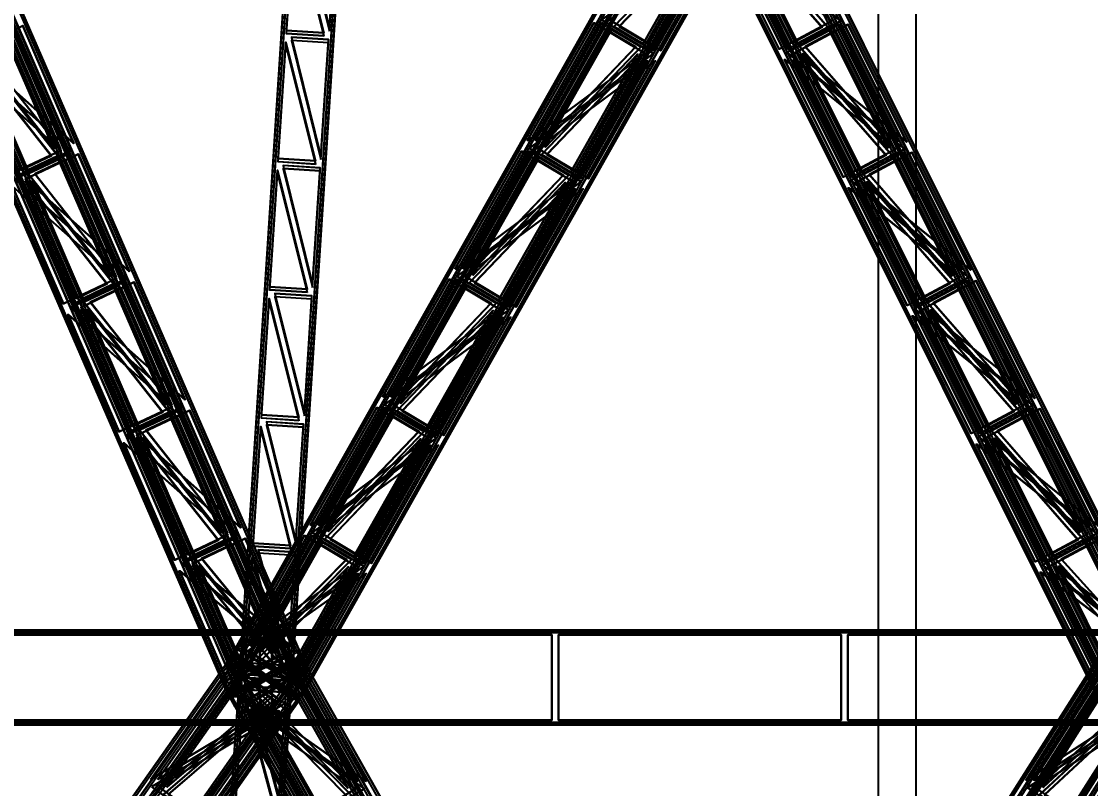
# Model space of a CAD drawing. Header units: millimetres. Extents: x -84906 to 117550, y -3000 to 338000.
# Drawn here: x -9405 to -364, y 92061 to 98546 of the extents above; entities that cross this region are included whole.
import ezdxf

# ---------------------------------------------------------------- set-up
doc = ezdxf.new("R2010")
doc.units = ezdxf.units.MM
for name, color, linetype, lineweight in [('D-STR-CORE', 7, 'Continuous', 25), ('D-STR-DIM', 7, 'Continuous', 13), ('D-STR-STRC', 7, 'Continuous', 25)]:
    doc.layers.add(name, color=color, linetype=linetype, lineweight=lineweight)
doc.styles.add('OpenSansCondensed-Light', font='OpenSansCondensed-Light.ttf')
doc.styles.add('TOWER_UNICODE', font='Arial Unicode.ttf')
doc.dimstyles.new('EZDXF', dxfattribs={"dimtxt": 0.25, "dimasz": 0.175, "dimexe": 0.375, "dimexo": 0.125, "dimgap": 0.1, "dimtad": 1, "dimlfac": 100, "dimzin": 12, "dimdsep": 46, "dimtxsty": 'OpenSansCondensed-Light', "dimblk": 'ARCHTICK', "dimcen": 2.5, "dimazin": 3, "dimtfac": 0.5, "dimtmove": 2, "dimatfit": 3})

# ---------------------------------------------------------------- blocks, each defined once
blk = doc.blocks.new('_ARCHTICK')
at = {"color": 0, "linetype": 'BYBLOCK', "const_width": 0.15}
blk.add_lwpolyline([(-0.5, -0.5), (0.5, 0.5)], dxfattribs=at)

msp = doc.modelspace()

# ---------------------------------------------------------------- linework, layer by layer
at = {"layer": 'D-STR-CORE'}
msp.add_lwpolyline([(-2160, 18300), (-1840, 18300), (-1840, 224550), (-2160, 224550)], close=True, dxfattribs=at)
msp.add_lwpolyline([(-2160, 18300), (-1840, 18300), (-1840, 224550), (-2160, 224550)], close=True, dxfattribs=at)
at = {"layer": 'D-STR-STRC'}
for points in [[(-7643.4, 93160.4), (-305.8, 106160.4)], [(-7626.6, 93150.4), (-288.9, 106150.4)], [(-7571.6, 93160.4), (-233.9, 106160.4)], [(-7554.7, 93150.4), (-217, 106150.4)], [(217.6, 93137.6), (-6274.3, 106137.6)], [(234.8, 93146.7), (-6257.1, 106146.7)], [(298.3, 93137.6), (-6193.6, 106137.6)], [(315.5, 93146.7), (-6176.4, 106146.7)], [(-7202, 93078.5), (-12848.3, 106078.5)], [(-7184.6, 93086.7), (-12830.8, 106086.7)], [(-7141.8, 93078.5), (-12788, 106078.5)], [(-7124.3, 93086.7), (-12770.6, 106086.7)], [(-7121.9, 93123.9), (-12768.1, 106123.9)], [(-7104.4, 93132.1), (-12750.7, 106132.1)], [(-7030, 93123.9), (-12676.3, 106123.9)], [(-7012.6, 93132.1), (-12658.8, 106132.1)], [(-7538.3, 93105.3), (-200.7, 106105.3)], [(-7521.5, 93095.2), (-183.8, 106095.2)], [(-7491.2, 93105.3), (-153.5, 106105.3)], [(-7474.3, 93095.2), (-136.6, 106095.2)], [(136.9, 93087.1), (-6355, 106087.1)], [(154.1, 93096.3), (-6337.8, 106096.3)], [(189.9, 93087.1), (-6302.1, 106087.1)], [(207.1, 93096.3), (-6284.9, 106096.3)], [(-7557.2, 93028.2), (-6711.5, 106028.2)], [(-7557.2, 93028.2), (-6711.5, 106028.2)], [(-7557.2, 92999.9), (-6711.5, 105999.9)], [(-7557.2, 92999.9), (-6711.5, 105999.9)], [(-7537.3, 93027), (-6691.5, 106027)], [(-7537.3, 93027), (-6691.5, 106027)], [(-7537.3, 92998.6), (-6691.5, 105998.6)], [(-7537.3, 92998.6), (-6691.5, 105998.6)], [(-7138.1, 93001.4), (-6292.4, 106001.4)], [(-7138.1, 93001.4), (-6292.4, 106001.4)], [(-7138.1, 92973), (-6292.4, 105973)], [(-7138.1, 92973), (-6292.4, 105973)], [(-7118.1, 93000.1), (-6272.4, 106000.1)], [(-7118.1, 93000.1), (-6272.4, 106000.1)], [(-7118.1, 92971.8), (-6272.4, 105971.8)], [(-7118.1, 92971.8), (-6272.4, 105971.8)], [(-7662.8, 92867.9), (-13309, 105867.9)], [(-7645.3, 92876.1), (-13291.6, 105876.1)], [(-7570.9, 92867.9), (-13217.2, 105867.9)], [(-7553.5, 92876.1), (-13199.7, 105876.1)], [(-7551, 92913.3), (-13197.3, 105913.3)], [(-7533.6, 92921.5), (-13179.8, 105921.5)], [(-7490.8, 92913.3), (-13137, 105913.3)], [(-7473.3, 92921.5), (-13119.6, 105921.5)], [(-7201.1, 92904.8), (136.6, 105904.8)], [(-7184.2, 92894.7), (153.5, 105894.7)], [(-7153.9, 92904.8), (183.8, 105904.8)], [(-7137, 92894.7), (200.7, 105894.7)], [(-207.1, 92903.7), (-6699, 105903.7)], [(-189.9, 92912.9), (-6681.8, 105912.9)], [(-154.1, 92903.7), (-6646.1, 105903.7)], [(-136.9, 92912.9), (-6628.9, 105912.9)], [(-7120.7, 92849.6), (217, 105849.6)], [(-7103.8, 92839.6), (233.9, 105839.6)], [(-7048.8, 92849.6), (288.9, 105849.6)], [(-7031.9, 92839.6), (305.8, 105839.6)], [(-315.5, 92853.3), (-6807.5, 105853.3)], [(-298.3, 92862.4), (-6790.3, 105862.4)], [(-234.8, 92853.3), (-6726.8, 105853.3)], [(-217.6, 92862.4), (-6709.6, 105862.4)], [(-14675.3, 93400), (14675.3, 93400)], [(14675.3, 93400), (-14675.3, 93400)], [(-7387.7, 93400), (-7287.7, 93400)], [(-7287.7, 93400), (-7387.7, 93400)], [(-14675.3, 93380), (14675.3, 93380)], [(14675.3, 93380), (-14675.3, 93380)], [(-7643.4, 93160.4), (-7594.6, 93246.9)], [(-7571.6, 93160.4), (-7522.7, 93246.9)], [(-7104.4, 93132.1), (-7144, 93223.2)], [(-7012.6, 93132.1), (-7052.1, 93223.2)], [(-16786.1, 80186.7), (-7623.8, 93186.7)], [(-16770.2, 80175.1), (-7607.9, 93175.1)], [(-16723.6, 80186.7), (-7561.3, 93186.7)], [(-16707.7, 80175.1), (-7545.4, 93175.1)], [(-16687.8, 80122.6), (-7525.4, 93122.6)], [(-16646.7, 80122.6), (-7484.4, 93122.6)], [(-8546.5, 80174.4), (-296.5, 93174.4)], [(-8530.2, 80163.5), (-280.2, 93163.5)], [(-8477.4, 80174.4), (-227.4, 93174.4)], [(-8461.1, 80163.5), (-211.1, 93163.5)], [(-7681, 93105.5), (-7623.8, 93186.7)], [(-7618.5, 93105.5), (-7561.3, 93186.7)], [(-7582.7, 93041.3), (-7525.4, 93122.6)], [(-7557.2, 93028.2), (-7550.8, 93127.2)], [(-7557.2, 93028.2), (-7550.8, 93127.2)], [(-7541.6, 93041.3), (-7484.4, 93122.6)], [(-7538.3, 93105.3), (-7489.5, 93191.8)], [(-7491.2, 93105.3), (-7442.3, 93191.8)], [(-7184.6, 93086.7), (-7224.1, 93177.8)], [(-7124.3, 93086.7), (-7163.9, 93177.8)], [(213.1, 80150.8), (-7124.6, 93150.8)], [(229.8, 80160.9), (-7107.8, 93160.9)], [(-7059.1, 93074.4), (-7107.8, 93160.9)], [(290.3, 80150.8), (-7047.4, 93150.8)], [(307.1, 80160.9), (-7030.6, 93160.9)], [(-6981.8, 93074.4), (-7030.6, 93160.9)], [(-16671.8, 80110.9), (-7509.5, 93110.9)], [(-16630.8, 80110.9), (-7468.5, 93110.9)], [(-8469.5, 80030.4), (-7557.1, 93030.4)], [(-8469.5, 80030.4), (-7557.1, 93030.4)], [(-8449.5, 80029), (-7537.2, 93029)], [(-8449.5, 80029), (-7537.2, 93029)], [(-8444.6, 80114.4), (-194.6, 93114.4)], [(-8428.2, 80103.5), (-178.2, 93103.5)], [(-8399.2, 80114.4), (-149.2, 93114.4)], [(-8382.9, 80103.5), (-132.9, 93103.5)], [(-7564.1, 92931.6), (-7557.1, 93030.4)], [(-7564.1, 92931.6), (-7557.1, 93030.4)], [(-7557.2, 92999.9), (-7550.8, 93098.8)], [(-7557.2, 92999.9), (-7550.8, 93098.8)], [(134, 80095.5), (-7203.6, 93095.5)], [(150.8, 80105.6), (-7186.8, 93105.6)], [(-7138.1, 93019.1), (-7186.8, 93105.6)], [(184.7, 80095.5), (-7152.9, 93095.5)], [(201.5, 80105.6), (-7136.2, 93105.6)], [(-7087.4, 93019.1), (-7136.2, 93105.6)], [(-7118.1, 93000.1), (-7111.7, 93099.1)], [(-7118.1, 93000.1), (-7111.7, 93099.1)], [(-7118.1, 92971.8), (-7111.7, 93070.7)], [(-7118.1, 92971.8), (-7111.7, 93070.7)], [(-8469.5, 79999.8), (-7557.1, 92999.8)], [(-8469.5, 79999.8), (-7557.1, 92999.8)], [(-8449.5, 79998.4), (-7537.2, 92998.4)], [(-8449.5, 79998.4), (-7537.2, 92998.4)], [(-8050.5, 80001.6), (-7138.2, 93001.6)], [(-8050.5, 80001.6), (-7138.2, 93001.6)], [(-8050.5, 79971), (-7138.2, 92971)], [(-8050.5, 79971), (-7138.2, 92971)], [(-8030.5, 80000.2), (-7118.2, 93000.2)], [(-8030.5, 80000.2), (-7118.2, 93000.2)], [(-8030.5, 79969.6), (-7118.2, 92969.6)], [(-8030.5, 79969.6), (-7118.2, 92969.6)], [(-7662.8, 92867.9), (-7702.3, 92958.9)], [(-7570.9, 92867.9), (-7610.5, 92958.9)], [(-7551, 92913.3), (-7590.6, 93004.4)], [(-7564.1, 92901), (-7557.1, 92999.8)], [(-7564.1, 92901), (-7557.1, 92999.8)], [(-7490.8, 92913.3), (-7530.3, 93004.4)], [(-7184.2, 92894.7), (-7135.3, 92981.3)], [(-7137, 92894.7), (-7088.2, 92981.3)], [(-7125.1, 92901.4), (-7118.2, 93000.2)], [(-7125.1, 92901.4), (-7118.2, 93000.2)], [(-7125.1, 92870.8), (-7118.2, 92969.6)], [(-7125.1, 92870.8), (-7118.2, 92969.6)], [(-16369.2, 79889.1), (-7206.9, 92889.1)], [(-16353.3, 79877.4), (-7190.9, 92877.4)], [(-16328.2, 79889.1), (-7165.8, 92889.1)], [(-16312.2, 79877.4), (-7149.9, 92877.4)], [(-8117.1, 79896.5), (132.9, 92896.5)], [(-8100.8, 79885.6), (149.2, 92885.6)], [(-290.3, 79849.2), (-7627.9, 92849.2)], [(-213.1, 79849.2), (-7550.7, 92849.2)], [(-201.5, 79894.4), (-7539.2, 92894.4)], [(-7490.4, 92808), (-7539.2, 92894.4)], [(-184.7, 79904.5), (-7522.4, 92904.5)], [(-150.8, 79894.4), (-7488.5, 92894.4)], [(-7439.7, 92808), (-7488.5, 92894.4)], [(-134, 79904.5), (-7471.7, 92904.5)], [(-7248.2, 92796.2), (-7190.9, 92877.4)], [(-7207.2, 92796.2), (-7149.9, 92877.4)], [(-7103.8, 92839.6), (-7054.9, 92926.1)], [(-7031.9, 92839.6), (-6983.1, 92926.1)], [(-16292.3, 79824.9), (-7130, 92824.9)], [(-16276.4, 79813.3), (-7114.1, 92813.3)], [(-16229.8, 79824.9), (-7067.5, 92824.9)], [(-16213.9, 79813.3), (-7051.6, 92813.3)], [(-307.1, 79839.1), (-7644.7, 92839.1)], [(-7595.9, 92752.7), (-7644.7, 92839.1)], [(-229.8, 79839.1), (-7567.5, 92839.1)], [(-7518.7, 92752.7), (-7567.5, 92839.1)], [(-7171.3, 92732.1), (-7114.1, 92813.3)], [(-7108.8, 92732.1), (-7051.6, 92813.3)], [(-14675.3, 92620), (14675.3, 92620)], [(14675.3, 92620), (-14675.3, 92620)], [(-14675.3, 92600), (14675.3, 92600)], [(14675.3, 92600), (-14675.3, 92600)], [(-7387.7, 92600), (-7287.7, 92600)], [(-7287.7, 92600), (-7387.7, 92600)]]:
    msp.add_lwpolyline(points, dxfattribs=at)
for points in [[(-7643.4, 93160.4), (-7103.8, 92839.6), (233.9, 105839.6), (-305.8, 106160.4)], [(-7639.8, 93160.4), (-7100.2, 92839.6), (237.5, 105839.6), (-302.2, 106160.4)], [(-7575.2, 93160.4), (-7035.5, 92839.6), (302.2, 105839.6), (-237.5, 106160.4)], [(-7571.6, 93160.4), (-7031.9, 92839.6), (305.8, 105839.6), (-233.9, 106160.4)], [(234.8, 93146.7), (-315.5, 92853.3), (-6807.5, 105853.3), (-6257.1, 106146.7)], [(238.9, 93146.7), (-311.5, 92853.3), (-6803.4, 105853.3), (-6253.1, 106146.7)], [(311.5, 93146.7), (-238.9, 92853.3), (-6730.8, 105853.3), (-6180.5, 106146.7)], [(315.5, 93146.7), (-234.8, 92853.3), (-6726.8, 105853.3), (-6176.4, 106146.7)], [(-7104.4, 93132.1), (-7662.8, 92867.9), (-13309, 105867.9), (-12750.7, 106132.1)], [(-7099.8, 93132.1), (-7658.2, 92867.9), (-13304.4, 105867.9), (-12746.1, 106132.1)], [(-7017.2, 93132.1), (-7575.5, 92867.9), (-13221.8, 105867.9), (-12663.4, 106132.1)], [(-7012.6, 93132.1), (-7570.9, 92867.9), (-13217.2, 105867.9), (-12658.8, 106132.1)], [(-7184.6, 93086.7), (-7551, 92913.3), (-13197.3, 105913.3), (-12830.8, 106086.7)], [(-7180, 93086.7), (-7546.4, 92913.3), (-13192.7, 105913.3), (-12826.2, 106086.7)], [(-7128.9, 93086.7), (-7495.3, 92913.3), (-13141.6, 105913.3), (-12775.2, 106086.7)], [(-7124.3, 93086.7), (-7490.8, 92913.3), (-13137, 105913.3), (-12770.6, 106086.7)], [(-7538.3, 93105.3), (-7184.2, 92894.7), (153.5, 105894.7), (-200.7, 106105.3)], [(-7534.7, 93105.3), (-7180.6, 92894.7), (157.1, 105894.7), (-197.1, 106105.3)], [(-7494.8, 93105.3), (-7140.6, 92894.7), (197.1, 105894.7), (-157.1, 106105.3)], [(-7491.2, 93105.3), (-7137, 92894.7), (200.7, 105894.7), (-153.5, 106105.3)], [(154.1, 93096.3), (-207.1, 92903.7), (-6699, 105903.7), (-6337.8, 106096.3)], [(158.1, 93096.3), (-203, 92903.7), (-6695, 105903.7), (-6333.8, 106096.3)], [(203, 93096.3), (-158.1, 92903.7), (-6650.1, 105903.7), (-6288.9, 106096.3)], [(207.1, 93096.3), (-154.1, 92903.7), (-6646.1, 105903.7), (-6284.9, 106096.3)], [(-7118.1, 93000.1), (-7557.2, 93028.2), (-6711.5, 106028.2), (-6272.4, 106000.1)], [(-7118.1, 93000.1), (-7557.2, 93028.2), (-6711.5, 106028.2), (-6272.4, 106000.1)], [(-7118.1, 92998.1), (-7557.2, 93026.2), (-6711.5, 106026.2), (-6272.4, 105998.1)], [(-7118.1, 92998.1), (-7557.2, 93026.2), (-6711.5, 106026.2), (-6272.4, 105998.1)], [(-7118.1, 92973.8), (-7557.2, 93001.9), (-6711.5, 106001.9), (-6272.4, 105973.8)], [(-7118.1, 92973.8), (-7557.2, 93001.9), (-6711.5, 106001.9), (-6272.4, 105973.8)], [(-7118.1, 92971.8), (-7557.2, 92999.9), (-6711.5, 105999.9), (-6272.4, 105971.8)], [(-7118.1, 92971.8), (-7557.2, 92999.9), (-6711.5, 105999.9), (-6272.4, 105971.8)], [(-6848.8, 98449.5), (-7163.2, 98469.6), (-7099.1, 99453.9)], [(-6848.8, 98449.5), (-7163.2, 98469.6), (-7099.1, 99453.9)], [(-6848.8, 98447.4), (-7163.2, 98467.5), (-7099.1, 99451.9)], [(-6848.8, 98447.4), (-7163.2, 98467.5), (-7099.1, 99451.9)], [(-6801, 98491.1), (-6737, 99475.5), (-7051.3, 99495.6)], [(-6801, 98491.1), (-6737, 99475.5), (-7051.3, 99495.6)], [(-6801, 98489), (-6737, 99473.4), (-7051.3, 99493.5)], [(-6801, 98489), (-6737, 99473.4), (-7051.3, 99493.5)], [(-6801, 98464.8), (-6737, 99449.2), (-7051.3, 99469.3)], [(-6801, 98464.8), (-6737, 99449.2), (-7051.3, 99469.3)], [(-6801, 98462.7), (-6737, 99447.1), (-7051.3, 99467.2)], [(-6801, 98462.7), (-6737, 99447.1), (-7051.3, 99467.2)], [(-6848.8, 98423.1), (-7163.2, 98443.2), (-7099.1, 99427.6)], [(-6848.8, 98423.1), (-7163.2, 98443.2), (-7099.1, 99427.6)], [(-6848.8, 98421.1), (-7163.2, 98441.2), (-7099.1, 99425.6)], [(-6848.8, 98421.1), (-7163.2, 98441.2), (-7099.1, 99425.6)], [(-2636.2, 98498.4), (-2889.9, 98363.1), (-3386.5, 99357.6)], [(-2632.1, 98498.4), (-2885.8, 98363.1), (-3382.4, 99357.6)], [(-2587.3, 98498.4), (-2840.9, 98363.1), (-3337.6, 99357.6)], [(-2583.2, 98498.4), (-2836.9, 98363.1), (-3333.5, 99357.6)], [(-4501, 98558.3), (-4066.7, 98300.1), (-3504.1, 99296.9)], [(-4497.4, 98558.3), (-4063.1, 98300.1), (-3500.5, 99296.9)], [(-4432.7, 98558.3), (-3998.4, 98300.1), (-3435.8, 99296.9)], [(-4429.1, 98558.3), (-3994.8, 98300.1), (-3432.2, 99296.9)], [(-4395.9, 98503.1), (-4147.1, 98355.3), (-3584.5, 99352.1)], [(-4392.3, 98503.1), (-4143.5, 98355.3), (-3580.9, 99352.1)], [(-4352.3, 98503.1), (-4103.5, 98355.3), (-3540.9, 99352.1)], [(-4348.7, 98503.1), (-4099.9, 98355.3), (-3537.3, 99352.1)], [(-2555.4, 98548.9), (-2998.3, 98312.7), (-3494.9, 99307.2)], [(-2551.4, 98548.9), (-2994.3, 98312.7), (-3490.9, 99307.2)], [(-2478.8, 98548.9), (-2921.7, 98312.7), (-3418.3, 99307.2)], [(-2474.8, 98548.9), (-2917.6, 98312.7), (-3414.3, 99307.2)], [(-9050.1, 97515), (-9481, 98507.2), (-9930.3, 98294.6)], [(-9045.5, 97515), (-9476.4, 98507.2), (-9925.8, 98294.6)], [(-8962.8, 97515), (-9393.8, 98507.2), (-9843.1, 98294.6)], [(-8958.2, 97515), (-9389.2, 98507.2), (-9838.5, 98294.6)], [(-9130.3, 97469.6), (-9561.2, 98461.8), (-9818.6, 98340)], [(-9125.7, 97469.6), (-9556.6, 98461.8), (-9814, 98340)], [(-9074.6, 97469.6), (-9505.5, 98461.8), (-9762.9, 98340)], [(-9070, 97469.6), (-9501, 98461.8), (-9758.3, 98340)], [(-5128.4, 97536.4), (-4565.8, 98533.2), (-4131.5, 98275.1)], [(-5124.8, 97536.4), (-4562.2, 98533.2), (-4127.9, 98275.1)], [(-5060.1, 97536.4), (-4497.5, 98533.2), (-4063.2, 98275.1)], [(-5056.5, 97536.4), (-4493.9, 98533.2), (-4059.6, 98275.1)], [(-5023.3, 97481.3), (-4460.7, 98478.1), (-4211.9, 98330.2)], [(-5019.7, 97481.3), (-4457.1, 98478.1), (-4208.3, 98330.2)], [(-4979.7, 97481.3), (-4417.1, 98478.1), (-4168.3, 98330.2)], [(-4976.1, 97481.3), (-4413.5, 98478.1), (-4164.8, 98330.2)], [(-1995.7, 97526.2), (-2492.3, 98520.6), (-2935.2, 98284.5)], [(-1991.7, 97526.2), (-2488.3, 98520.6), (-2931.2, 98284.5)], [(-1919.1, 97526.2), (-2415.7, 98520.6), (-2858.6, 98284.5)], [(-1915, 97526.2), (-2411.7, 98520.6), (-2854.5, 98284.5)], [(-2076.4, 97475.7), (-2573.1, 98470.2), (-2826.7, 98334.9)], [(-2072.4, 97475.7), (-2569, 98470.2), (-2822.7, 98334.9)], [(-2027.5, 97475.7), (-2524.2, 98470.2), (-2777.8, 98334.9)], [(-2023.5, 97475.7), (-2520.1, 98470.2), (-2773.8, 98334.9)], [(-6919.3, 97366.1), (-7233.6, 97386.2), (-7169.6, 98370.6)], [(-6919.3, 97366.1), (-7233.6, 97386.2), (-7169.6, 98370.6)], [(-6919.3, 97364.1), (-7233.6, 97384.2), (-7169.6, 98368.5)], [(-6919.3, 97364.1), (-7233.6, 97384.2), (-7169.6, 98368.5)], [(-6871.5, 97407.8), (-6807.4, 98392.2), (-7121.8, 98412.3)], [(-6871.5, 97407.8), (-6807.4, 98392.2), (-7121.8, 98412.3)], [(-6871.5, 97405.7), (-6807.4, 98390.1), (-7121.8, 98410.2)], [(-6871.5, 97405.7), (-6807.4, 98390.1), (-7121.8, 98410.2)], [(-6871.5, 97381.5), (-6807.4, 98365.8), (-7121.8, 98385.9)], [(-6871.5, 97381.5), (-6807.4, 98365.8), (-7121.8, 98385.9)], [(-6871.5, 97379.4), (-6807.4, 98363.8), (-7121.8, 98383.9)], [(-6871.5, 97379.4), (-6807.4, 98363.8), (-7121.8, 98383.9)], [(-9151.7, 97410), (-9409.1, 97288.2), (-9840, 98280.4)], [(-9147.1, 97410), (-9404.5, 97288.2), (-9835.5, 98280.4)], [(-9096, 97410), (-9353.4, 97288.2), (-9784.4, 98280.4)], [(-9091.4, 97410), (-9348.8, 97288.2), (-9779.8, 98280.4)], [(-6919.3, 97339.8), (-7233.6, 97359.9), (-7169.6, 98344.3)], [(-6919.3, 97339.8), (-7233.6, 97359.9), (-7169.6, 98344.3)], [(-6919.3, 97337.7), (-7233.6, 97357.8), (-7169.6, 98342.2)], [(-6919.3, 97337.7), (-7233.6, 97357.8), (-7169.6, 98342.2)], [(-2095.2, 97415.1), (-2348.9, 97279.8), (-2845.5, 98274.3)], [(-2091.1, 97415.1), (-2344.8, 97279.8), (-2841.4, 98274.3)], [(-2046.3, 97415.1), (-2299.9, 97279.8), (-2796.6, 98274.3)], [(-2042.2, 97415.1), (-2295.9, 97279.8), (-2792.5, 98274.3)], [(-9071.5, 97455.4), (-9520.8, 97242.8), (-9951.8, 98235)], [(-9066.9, 97455.4), (-9516.2, 97242.8), (-9947.2, 98235)], [(-8984.3, 97455.4), (-9433.6, 97242.8), (-9864.6, 98235)], [(-8979.7, 97455.4), (-9429, 97242.8), (-9860, 98235)], [(-5112.4, 97474.9), (-4678.2, 97216.8), (-4115.6, 98213.6)], [(-5108.9, 97474.9), (-4674.6, 97216.8), (-4112, 98213.6)], [(-5044.2, 97474.9), (-4609.9, 97216.8), (-4047.3, 98213.6)], [(-5040.6, 97474.9), (-4606.3, 97216.8), (-4043.7, 98213.6)], [(-5007.3, 97419.8), (-4758.6, 97271.9), (-4196, 98268.7)], [(-5003.7, 97419.8), (-4755, 97271.9), (-4192.4, 98268.7)], [(-4963.8, 97419.8), (-4715, 97271.9), (-4152.4, 98268.7)], [(-4960.2, 97419.8), (-4711.4, 97271.9), (-4148.8, 98268.7)], [(-2014.4, 97465.5), (-2457.3, 97229.4), (-2953.9, 98223.8)], [(-2010.4, 97465.5), (-2453.3, 97229.4), (-2949.9, 98223.8)], [(-1937.8, 97465.5), (-2380.7, 97229.4), (-2877.3, 98223.8)], [(-1933.8, 97465.5), (-2376.6, 97229.4), (-2873.3, 98223.8)], [(-8579.5, 96431.7), (-9010.5, 97423.9), (-9459.8, 97211.2)], [(-8575, 96431.7), (-9005.9, 97423.9), (-9455.2, 97211.2)], [(-8492.3, 96431.7), (-8923.3, 97423.9), (-9372.6, 97211.2)], [(-8487.7, 96431.7), (-8918.7, 97423.9), (-9368, 97211.2)], [(-8659.7, 96386.2), (-9090.7, 97378.5), (-9348.1, 97256.7)], [(-8655.1, 96386.2), (-9086.1, 97378.5), (-9343.5, 97256.7)], [(-8604.1, 96386.2), (-9035, 97378.5), (-9292.4, 97256.7)], [(-8599.5, 96386.2), (-9030.4, 97378.5), (-9287.8, 97256.7)], [(-5739.9, 96453.1), (-5177.3, 97449.9), (-4743, 97191.7)], [(-5736.3, 96453.1), (-5173.7, 97449.9), (-4739.4, 97191.7)], [(-5671.6, 96453.1), (-5109, 97449.9), (-4674.7, 97191.7)], [(-5668, 96453.1), (-5105.4, 97449.9), (-4671.1, 97191.7)], [(-5634.8, 96397.9), (-5072.1, 97394.7), (-4823.4, 97246.9)], [(-5631.2, 96397.9), (-5068.6, 97394.7), (-4819.8, 97246.9)], [(-5591.2, 96397.9), (-5028.6, 97394.7), (-4779.8, 97246.9)], [(-5587.6, 96397.9), (-5025, 97394.7), (-4776.2, 97246.9)], [(-1454.7, 96442.8), (-1951.3, 97437.3), (-2394.2, 97201.1)], [(-1450.7, 96442.8), (-1947.3, 97437.3), (-2390.2, 97201.1)], [(-1378.1, 96442.8), (-1874.7, 97437.3), (-2317.6, 97201.1)], [(-1374, 96442.8), (-1870.7, 97437.3), (-2313.5, 97201.1)], [(-1535.4, 96392.4), (-2032.1, 97386.9), (-2285.7, 97251.6)], [(-1531.4, 96392.4), (-2028, 97386.9), (-2281.7, 97251.6)], [(-1486.5, 96392.4), (-1983.2, 97386.9), (-2236.8, 97251.6)], [(-1482.5, 96392.4), (-1979.1, 97386.9), (-2232.8, 97251.6)], [(-6989.8, 96282.8), (-7304.1, 96302.9), (-7240.1, 97287.3)], [(-6989.8, 96282.8), (-7304.1, 96302.9), (-7240.1, 97287.3)], [(-6989.8, 96280.7), (-7304.1, 96300.8), (-7240.1, 97285.2)], [(-6989.8, 96280.7), (-7304.1, 96300.8), (-7240.1, 97285.2)], [(-6942, 96324.4), (-6877.9, 97308.8), (-7192.3, 97328.9)], [(-6942, 96324.4), (-6877.9, 97308.8), (-7192.3, 97328.9)], [(-6942, 96322.4), (-6877.9, 97306.8), (-7192.3, 97326.9)], [(-6942, 96322.4), (-6877.9, 97306.8), (-7192.3, 97326.9)], [(-6942, 96298.1), (-6877.9, 97282.5), (-7192.3, 97302.6)], [(-6942, 96298.1), (-6877.9, 97282.5), (-7192.3, 97302.6)], [(-6942, 96296.1), (-6877.9, 97280.4), (-7192.3, 97300.5)], [(-6942, 96296.1), (-6877.9, 97280.4), (-7192.3, 97300.5)], [(-8681.2, 96326.7), (-8938.6, 96204.8), (-9369.5, 97197.1)], [(-8676.6, 96326.7), (-8934, 96204.8), (-9364.9, 97197.1)], [(-8625.5, 96326.7), (-8882.9, 96204.8), (-9313.9, 97197.1)], [(-8620.9, 96326.7), (-8878.3, 96204.8), (-9309.3, 97197.1)], [(-6989.8, 96256.5), (-7304.1, 96276.6), (-7240.1, 97261)], [(-6989.8, 96256.5), (-7304.1, 96276.6), (-7240.1, 97261)], [(-6989.8, 96254.4), (-7304.1, 96274.5), (-7240.1, 97258.9)], [(-6989.8, 96254.4), (-7304.1, 96274.5), (-7240.1, 97258.9)], [(-5618.8, 96336.4), (-5370.1, 96188.6), (-4807.4, 97185.4)], [(-5615.2, 96336.4), (-5366.5, 96188.6), (-4803.8, 97185.4)], [(-5575.2, 96336.4), (-5326.5, 96188.6), (-4763.9, 97185.4)], [(-5571.6, 96336.4), (-5322.9, 96188.6), (-4760.3, 97185.4)], [(-1554.2, 96331.8), (-1807.9, 96196.5), (-2304.5, 97190.9)], [(-1550.1, 96331.8), (-1803.8, 96196.5), (-2300.4, 97190.9)], [(-1505.3, 96331.8), (-1758.9, 96196.5), (-2255.6, 97190.9)], [(-1501.2, 96331.8), (-1754.9, 96196.5), (-2251.5, 97190.9)], [(-8601, 96372.1), (-9050.3, 96159.4), (-9481.3, 97151.7)], [(-8596.4, 96372.1), (-9045.7, 96159.4), (-9476.7, 97151.7)], [(-8513.8, 96372.1), (-8963.1, 96159.4), (-9394, 97151.7)], [(-8509.2, 96372.1), (-8958.5, 96159.4), (-9389.5, 97151.7)], [(-5723.9, 96391.6), (-5289.7, 96133.5), (-4727, 97130.3)], [(-5720.3, 96391.6), (-5286.1, 96133.5), (-4723.4, 97130.3)], [(-5655.6, 96391.6), (-5221.4, 96133.5), (-4658.8, 97130.3)], [(-5652, 96391.6), (-5217.8, 96133.5), (-4655.2, 97130.3)], [(-1473.4, 96382.2), (-1916.3, 96146), (-2412.9, 97140.5)], [(-1469.4, 96382.2), (-1912.3, 96146), (-2408.9, 97140.5)], [(-1396.8, 96382.2), (-1839.7, 96146), (-2336.3, 97140.5)], [(-1392.8, 96382.2), (-1835.6, 96146), (-2332.3, 97140.5)], [(-8109, 95348.3), (-8540, 96340.6), (-8989.3, 96127.9)], [(-8104.4, 95348.3), (-8535.4, 96340.6), (-8984.7, 96127.9)], [(-8021.8, 95348.3), (-8452.7, 96340.6), (-8902.1, 96127.9)], [(-8017.2, 95348.3), (-8448.2, 96340.6), (-8897.5, 96127.9)], [(-8189.2, 95302.9), (-8620.2, 96295.2), (-8877.5, 96173.3)], [(-8184.6, 95302.9), (-8615.6, 96295.2), (-8873, 96173.3)], [(-8133.5, 95302.9), (-8564.5, 96295.2), (-8821.9, 96173.3)], [(-8128.9, 95302.9), (-8559.9, 96295.2), (-8817.3, 96173.3)], [(-6351.4, 95369.7), (-5788.7, 96366.5), (-5354.5, 96108.4)], [(-6347.8, 95369.7), (-5785.1, 96366.5), (-5350.9, 96108.4)], [(-6283.1, 95369.7), (-5720.4, 96366.5), (-5286.2, 96108.4)], [(-6279.5, 95369.7), (-5716.8, 96366.5), (-5282.6, 96108.4)], [(-6246.2, 95314.6), (-5683.6, 96311.4), (-5434.9, 96163.6)], [(-6242.7, 95314.6), (-5680, 96311.4), (-5431.3, 96163.6)], [(-6202.7, 95314.6), (-5640, 96311.4), (-5391.3, 96163.6)], [(-6199.1, 95314.6), (-5636.4, 96311.4), (-5387.7, 96163.6)], [(-913.7, 95359.5), (-1410.3, 96354), (-1853.2, 96117.8)], [(-909.7, 95359.5), (-1406.3, 96354), (-1849.2, 96117.8)], [(-837.1, 95359.5), (-1333.7, 96354), (-1776.6, 96117.8)], [(-833, 95359.5), (-1329.7, 96354), (-1772.5, 96117.8)], [(-994.5, 95309.1), (-1491.1, 96303.5), (-1744.8, 96168.2)], [(-990.4, 95309.1), (-1487, 96303.5), (-1740.7, 96168.2)], [(-945.5, 95309.1), (-1442.2, 96303.5), (-1695.8, 96168.2)], [(-941.5, 95309.1), (-1438.1, 96303.5), (-1691.8, 96168.2)], [(-7060.2, 95199.5), (-7374.6, 95219.6), (-7310.5, 96203.9)], [(-7060.2, 95199.5), (-7374.6, 95219.6), (-7310.5, 96203.9)], [(-7060.2, 95197.4), (-7374.6, 95217.5), (-7310.5, 96201.9)], [(-7060.2, 95197.4), (-7374.6, 95217.5), (-7310.5, 96201.9)], [(-7012.4, 95241.1), (-6948.4, 96225.5), (-7262.7, 96245.6)], [(-7012.4, 95241.1), (-6948.4, 96225.5), (-7262.7, 96245.6)], [(-7012.4, 95239), (-6948.4, 96223.4), (-7262.7, 96243.5)], [(-7012.4, 95239), (-6948.4, 96223.4), (-7262.7, 96243.5)], [(-7012.4, 95214.8), (-6948.4, 96199.2), (-7262.7, 96219.3)], [(-7012.4, 95214.8), (-6948.4, 96199.2), (-7262.7, 96219.3)], [(-7012.4, 95212.7), (-6948.4, 96197.1), (-7262.7, 96217.2)], [(-7012.4, 95212.7), (-6948.4, 96197.1), (-7262.7, 96217.2)], [(-8210.7, 95243.3), (-8468, 95121.5), (-8899, 96113.8)], [(-8206.1, 95243.3), (-8463.5, 95121.5), (-8894.4, 96113.8)], [(-8155, 95243.3), (-8412.4, 95121.5), (-8843.3, 96113.8)], [(-8150.4, 95243.3), (-8407.8, 95121.5), (-8838.7, 96113.8)], [(-7060.2, 95173.1), (-7374.6, 95193.2), (-7310.5, 96177.6)], [(-7060.2, 95173.1), (-7374.6, 95193.2), (-7310.5, 96177.6)], [(-7060.2, 95171.1), (-7374.6, 95191.2), (-7310.5, 96175.6)], [(-7060.2, 95171.1), (-7374.6, 95191.2), (-7310.5, 96175.6)], [(-6230.3, 95253.1), (-5981.5, 95105.3), (-5418.9, 96102.1)], [(-6226.7, 95253.1), (-5977.9, 95105.3), (-5415.3, 96102.1)], [(-6186.7, 95253.1), (-5938, 95105.3), (-5375.3, 96102.1)], [(-6183.1, 95253.1), (-5934.4, 95105.3), (-5371.7, 96102.1)], [(-1013.2, 95248.4), (-1266.9, 95113.1), (-1763.5, 96107.6)], [(-1009.1, 95248.4), (-1262.8, 95113.1), (-1759.4, 96107.6)], [(-964.3, 95248.4), (-1217.9, 95113.1), (-1714.6, 96107.6)], [(-960.2, 95248.4), (-1213.9, 95113.1), (-1710.5, 96107.6)], [(-8130.5, 95288.8), (-8579.8, 95076.1), (-9010.8, 96068.3)], [(-8125.9, 95288.8), (-8575.2, 95076.1), (-9006.2, 96068.3)], [(-8043.2, 95288.8), (-8492.6, 95076.1), (-8923.5, 96068.3)], [(-8038.7, 95288.8), (-8488, 95076.1), (-8918.9, 96068.3)], [(-6335.4, 95308.3), (-5901.1, 95050.1), (-5338.5, 96046.9)], [(-6331.8, 95308.3), (-5897.5, 95050.1), (-5334.9, 96046.9)], [(-6267.1, 95308.3), (-5832.9, 95050.1), (-5270.2, 96046.9)], [(-6263.5, 95308.3), (-5829.3, 95050.1), (-5266.6, 96046.9)], [(-932.5, 95298.9), (-1375.3, 95062.7), (-1871.9, 96057.2)], [(-928.4, 95298.9), (-1371.3, 95062.7), (-1867.9, 96057.2)], [(-855.8, 95298.9), (-1298.7, 95062.7), (-1795.3, 96057.2)], [(-851.8, 95298.9), (-1294.6, 95062.7), (-1791.3, 96057.2)], [(-7638.5, 94265), (-8069.5, 95257.2), (-8518.8, 95044.6)], [(-7633.9, 94265), (-8064.9, 95257.2), (-8514.2, 95044.6)], [(-7551.3, 94265), (-7982.2, 95257.2), (-8431.5, 95044.6)], [(-7546.7, 94265), (-7977.6, 95257.2), (-8427, 95044.6)], [(-7718.7, 94219.6), (-8149.7, 95211.8), (-8407, 95090)], [(-7714.1, 94219.6), (-8145.1, 95211.8), (-8402.4, 95090)], [(-7663, 94219.6), (-8094, 95211.8), (-8351.4, 95090)], [(-7658.4, 94219.6), (-8089.4, 95211.8), (-8346.8, 95090)], [(-6962.8, 94286.4), (-6400.2, 95283.2), (-5965.9, 95025.1)], [(-6959.2, 94286.4), (-6396.6, 95283.2), (-5962.4, 95025.1)], [(-6894.5, 94286.4), (-6331.9, 95283.2), (-5897.7, 95025.1)], [(-6890.9, 94286.4), (-6328.3, 95283.2), (-5894.1, 95025.1)], [(-6857.7, 94231.3), (-6295.1, 95228.1), (-6046.3, 95080.2)], [(-6854.1, 94231.3), (-6291.5, 95228.1), (-6042.8, 95080.2)], [(-6814.1, 94231.3), (-6251.5, 95228.1), (-6002.8, 95080.2)], [(-6810.6, 94231.3), (-6247.9, 95228.1), (-5999.2, 95080.2)], [(-372.7, 94276.2), (-869.3, 95270.6), (-1312.2, 95034.5)], [(-368.7, 94276.2), (-865.3, 95270.6), (-1308.2, 95034.5)], [(-296.1, 94276.2), (-792.7, 95270.6), (-1235.6, 95034.5)], [(-292, 94276.2), (-788.7, 95270.6), (-1231.5, 95034.5)], [(-453.5, 94225.7), (-950.1, 95220.2), (-1203.8, 95084.9)], [(-449.4, 94225.7), (-946, 95220.2), (-1199.7, 95084.9)], [(-404.5, 94225.7), (-901.2, 95220.2), (-1154.8, 95084.9)], [(-400.5, 94225.7), (-897.1, 95220.2), (-1150.8, 95084.9)], [(-7130.7, 94116.1), (-7445.1, 94136.2), (-7381, 95120.6)], [(-7130.7, 94116.1), (-7445.1, 94136.2), (-7381, 95120.6)], [(-7130.7, 94114.1), (-7445.1, 94134.2), (-7381, 95118.5)], [(-7130.7, 94114.1), (-7445.1, 94134.2), (-7381, 95118.5)], [(-7082.9, 94157.8), (-7018.9, 95142.2), (-7333.2, 95162.3)], [(-7082.9, 94157.8), (-7018.9, 95142.2), (-7333.2, 95162.3)], [(-7082.9, 94155.7), (-7018.9, 95140.1), (-7333.2, 95160.2)], [(-7082.9, 94155.7), (-7018.9, 95140.1), (-7333.2, 95160.2)], [(-7082.9, 94131.5), (-7018.9, 95115.8), (-7333.2, 95135.9)], [(-7082.9, 94131.5), (-7018.9, 95115.8), (-7333.2, 95135.9)], [(-7082.9, 94129.4), (-7018.9, 95113.8), (-7333.2, 95133.9)], [(-7082.9, 94129.4), (-7018.9, 95113.8), (-7333.2, 95133.9)], [(-7740.1, 94160), (-7997.5, 94038.2), (-8428.5, 95030.4)], [(-7735.6, 94160), (-7992.9, 94038.2), (-8423.9, 95030.4)], [(-7684.5, 94160), (-7941.9, 94038.2), (-8372.8, 95030.4)], [(-7679.9, 94160), (-7937.3, 94038.2), (-8368.2, 95030.4)], [(-7130.7, 94089.8), (-7445.1, 94109.9), (-7381, 95094.3)], [(-7130.7, 94089.8), (-7445.1, 94109.9), (-7381, 95094.3)], [(-7130.7, 94087.7), (-7445.1, 94107.8), (-7381, 95092.2)], [(-7130.7, 94087.7), (-7445.1, 94107.8), (-7381, 95092.2)], [(-6841.8, 94169.8), (-6593, 94021.9), (-6030.4, 95018.7)], [(-6838.2, 94169.8), (-6589.4, 94021.9), (-6026.8, 95018.7)], [(-6798.2, 94169.8), (-6549.4, 94021.9), (-5986.8, 95018.7)], [(-6794.6, 94169.8), (-6545.8, 94021.9), (-5983.2, 95018.7)], [(-472.2, 94165.1), (-725.9, 94029.8), (-1222.5, 95024.3)], [(-468.1, 94165.1), (-721.8, 94029.8), (-1218.4, 95024.3)], [(-423.3, 94165.1), (-677, 94029.8), (-1173.6, 95024.3)], [(-419.2, 94165.1), (-672.9, 94029.8), (-1169.5, 95024.3)], [(-7660, 94205.4), (-8109.3, 93992.8), (-8540.2, 94985)], [(-7655.4, 94205.4), (-8104.7, 93992.8), (-8535.6, 94985)], [(-7572.7, 94205.4), (-8022, 93992.8), (-8453, 94985)], [(-7568.1, 94205.4), (-8017.4, 93992.8), (-8448.4, 94985)], [(-6946.9, 94224.9), (-6512.6, 93966.8), (-5950, 94963.6)], [(-6943.3, 94224.9), (-6509, 93966.8), (-5946.4, 94963.6)], [(-6878.6, 94224.9), (-6444.3, 93966.8), (-5881.7, 94963.6)], [(-6875, 94224.9), (-6440.7, 93966.8), (-5878.1, 94963.6)], [(-391.5, 94215.5), (-834.3, 93979.4), (-1330.9, 94973.8)], [(-387.4, 94215.5), (-830.3, 93979.4), (-1326.9, 94973.8)], [(-314.8, 94215.5), (-757.7, 93979.4), (-1254.3, 94973.8)], [(-310.8, 94215.5), (-753.6, 93979.4), (-1250.3, 94973.8)], [(-7196.7, 93247.7), (-7598.9, 94173.9), (-8048.3, 93961.2)], [(-7192.1, 93247.7), (-7594.4, 94173.9), (-8043.7, 93961.2)], [(-7109.4, 93247.7), (-7511.7, 94173.9), (-7961, 93961.2)], [(-7104.8, 93247.7), (-7507.1, 94173.9), (-7956.4, 93961.2)], [(-7276.8, 93202.3), (-7679.1, 94128.5), (-7936.5, 94006.7)], [(-7272.3, 93202.3), (-7674.5, 94128.5), (-7931.9, 94006.7)], [(-7221.2, 93202.3), (-7623.5, 94128.5), (-7880.8, 94006.7)], [(-7216.6, 93202.3), (-7618.9, 94128.5), (-7876.2, 94006.7)], [(-7538.9, 93265.8), (-7011.7, 94199.9), (-6577.4, 93941.7)], [(-7535.3, 93265.8), (-7008.1, 94199.9), (-6573.8, 93941.7)], [(-7470.6, 93265.8), (-6943.4, 94199.9), (-6509.1, 93941.7)], [(-7467, 93265.8), (-6939.8, 94199.9), (-6505.5, 93941.7)], [(-7433.8, 93210.7), (-6906.6, 94144.7), (-6657.8, 93996.9)], [(-7430.2, 93210.7), (-6903, 94144.7), (-6654.2, 93996.9)], [(-7390.2, 93210.7), (-6863, 94144.7), (-6614.2, 93996.9)], [(-7386.6, 93210.7), (-6859.4, 94144.7), (-6610.6, 93996.9)], [(136.1, 93257.3), (-328.3, 94187.3), (-771.2, 93951.1)], [(140.1, 93257.3), (-324.3, 94187.3), (-767.2, 93951.1)], [(212.7, 93257.3), (-251.7, 94187.3), (-694.6, 93951.1)], [(216.8, 93257.3), (-247.7, 94187.3), (-690.5, 93951.1)], [(55.4, 93206.8), (-409.1, 94136.9), (-662.8, 94001.6)], [(59.4, 93206.8), (-405, 94136.9), (-658.7, 94001.6)], [(104.3, 93206.8), (-360.2, 94136.9), (-613.8, 94001.6)], [(108.3, 93206.8), (-356.1, 94136.9), (-609.8, 94001.6)], [(-7196.5, 93104.5), (-7510.9, 93124.6), (-7451.5, 94037.3)], [(-7196.5, 93104.5), (-7510.9, 93124.6), (-7451.5, 94037.3)], [(-7196.5, 93102.5), (-7510.9, 93122.6), (-7451.5, 94035.2)], [(-7196.5, 93102.5), (-7510.9, 93122.6), (-7451.5, 94035.2)], [(-7148.7, 93146.2), (-7089.3, 94058.8), (-7403.7, 94078.9)], [(-7148.7, 93146.2), (-7089.3, 94058.8), (-7403.7, 94078.9)], [(-7148.7, 93144.1), (-7089.3, 94056.8), (-7403.7, 94076.9)], [(-7148.7, 93144.1), (-7089.3, 94056.8), (-7403.7, 94076.9)], [(-7148.7, 93119.9), (-7089.3, 94032.5), (-7403.7, 94052.6)], [(-7148.7, 93119.9), (-7089.3, 94032.5), (-7403.7, 94052.6)], [(-7148.7, 93117.8), (-7089.3, 94030.4), (-7403.7, 94050.5)], [(-7148.7, 93117.8), (-7089.3, 94030.4), (-7403.7, 94050.5)], [(-7298.3, 93142.7), (-7555.7, 93020.9), (-7958, 93947.1)], [(-7293.7, 93142.7), (-7551.1, 93020.9), (-7953.4, 93947.1)], [(-7242.6, 93142.7), (-7500, 93020.9), (-7902.3, 93947.1)], [(-7238, 93142.7), (-7495.4, 93020.9), (-7897.7, 93947.1)], [(-7196.5, 93078.2), (-7510.9, 93098.3), (-7451.5, 94011)], [(-7196.5, 93078.2), (-7510.9, 93098.3), (-7451.5, 94011)], [(-7196.5, 93076.1), (-7510.9, 93096.3), (-7451.5, 94008.9)], [(-7196.5, 93076.1), (-7510.9, 93096.3), (-7451.5, 94008.9)], [(-7417.8, 93149.2), (-7169.1, 93001.3), (-6641.9, 93935.4)], [(-7414.2, 93149.2), (-7165.5, 93001.3), (-6638.3, 93935.4)], [(-7374.2, 93149.2), (-7125.5, 93001.3), (-6598.3, 93935.4)], [(-7370.6, 93149.2), (-7121.9, 93001.3), (-6594.7, 93935.4)], [(36.6, 93146.2), (-217, 93010.9), (-681.5, 93940.9)], [(40.7, 93146.2), (-213, 93010.9), (-677.5, 93940.9)], [(85.6, 93146.2), (-168.1, 93010.9), (-632.6, 93940.9)], [(89.6, 93146.2), (-164.1, 93010.9), (-628.5, 93940.9)], [(-7218.1, 93188.1), (-7667.4, 92975.5), (-8069.7, 93901.7)], [(-7213.5, 93188.1), (-7662.8, 92975.5), (-8065.1, 93901.7)], [(-7130.9, 93188.1), (-7580.2, 92975.5), (-7982.5, 93901.7)], [(-7126.3, 93188.1), (-7575.6, 92975.5), (-7977.9, 93901.7)], [(-7522.9, 93204.3), (-7088.7, 92946.2), (-6561.5, 93880.3)], [(-7519.3, 93204.3), (-7085.1, 92946.2), (-6557.9, 93880.3)], [(-7454.6, 93204.3), (-7020.4, 92946.2), (-6493.2, 93880.3)], [(-7451, 93204.3), (-7016.8, 92946.2), (-6489.6, 93880.3)], [(117.4, 93196.6), (-325.5, 92960.5), (-789.9, 93890.5)], [(121.4, 93196.6), (-321.5, 92960.5), (-785.9, 93890.5)], [(194, 93196.6), (-248.9, 92960.5), (-713.3, 93890.5)], [(198, 93196.6), (-244.8, 92960.5), (-709.3, 93890.5)], [(-14675.3, 93400), (-14675.3, 92600), (14675.3, 92600), (14675.3, 93400)], [(14675.3, 93400), (14675.3, 92600), (-14675.3, 92600), (-14675.3, 93400)], [(-7387.7, 93400), (-7387.7, 93400), (-7387.7, 92600), (-7387.7, 92600)], [(-7387.7, 93400), (-7387.7, 93400), (-7387.7, 92600), (-7387.7, 92600)], [(-7287.7, 93400), (-7287.7, 93400), (-7287.7, 92600), (-7287.7, 92600)], [(-7287.7, 93400), (-7287.7, 93400), (-7287.7, 92600), (-7287.7, 92600)], [(-9756.1, 93360), (-9756.1, 92640), (-7387.7, 92640), (-7387.7, 93360)], [(-7387.7, 93360), (-7387.7, 92640), (-9756.1, 92640), (-9756.1, 93360)], [(-7287.7, 93360), (-7287.7, 92640), (-4919.3, 92640), (-4919.3, 93360)], [(-4919.3, 93360), (-4919.3, 92640), (-7287.7, 92640), (-7287.7, 93360)], [(-4864.3, 93360), (-4864.3, 92640), (-2473.4, 92640), (-2473.4, 93360)], [(-2473.4, 93360), (-2473.4, 92640), (-4864.3, 92640), (-4864.3, 93360)], [(-2418.4, 93360), (-2418.4, 92640), (-50, 92640), (-50, 93360)], [(-50, 93360), (-50, 92640), (-2418.4, 92640), (-2418.4, 93360)], [(-7052.1, 93223.2), (-7144, 93223.2), (-7702.3, 92958.9), (-7610.5, 92958.9)], [(-7594.6, 93246.9), (-7522.7, 93246.9), (-6983.1, 92926.1), (-7054.9, 92926.1)], [(-16786.1, 80186.7), (-16276.4, 79813.3), (-7114.1, 92813.3), (-7623.8, 93186.7)], [(-16783, 80186.7), (-16273.3, 79813.3), (-7110.9, 92813.3), (-7620.7, 93186.7)], [(-16726.7, 80186.7), (-16217, 79813.3), (-7054.7, 92813.3), (-7564.4, 93186.7)], [(-16723.6, 80186.7), (-16213.9, 79813.3), (-7051.6, 92813.3), (-7561.3, 93186.7)], [(-16687.8, 80122.6), (-16353.3, 79877.4), (-7190.9, 92877.4), (-7525.4, 93122.6)], [(-16684.6, 80122.6), (-16350.1, 79877.4), (-7187.8, 92877.4), (-7522.3, 93122.6)], [(-16649.9, 80122.6), (-16315.4, 79877.4), (-7153, 92877.4), (-7487.5, 93122.6)], [(-16646.7, 80122.6), (-16312.2, 79877.4), (-7149.9, 92877.4), (-7484.4, 93122.6)], [(-8546.5, 80174.4), (-8022.6, 79825.6), (227.4, 92825.6), (-296.5, 93174.4)], [(-8543.1, 80174.4), (-8019.1, 79825.6), (230.9, 92825.6), (-293.1, 93174.4)], [(-8480.9, 80174.4), (-7956.9, 79825.6), (293.1, 92825.6), (-230.9, 93174.4)], [(-8477.4, 80174.4), (-7953.5, 79825.6), (296.5, 92825.6), (-227.4, 93174.4)], [(-7012.6, 93132.1), (-7104.4, 93132.1), (-7662.8, 92867.9), (-7570.9, 92867.9)], [(229.8, 80160.9), (-307.1, 79839.1), (-7644.7, 92839.1), (-7107.8, 93160.9)], [(-7030.6, 93160.9), (-7107.8, 93160.9), (-7644.7, 92839.1), (-7567.5, 92839.1)], [(-7643.4, 93160.4), (-7571.6, 93160.4), (-7554.7, 93150.4), (-7626.6, 93150.4)], [(-7643.4, 93160.4), (-7571.6, 93160.4), (-7031.9, 92839.6), (-7103.8, 92839.6)], [(233.7, 80160.9), (-303.2, 79839.1), (-7640.9, 92839.1), (-7104, 93160.9)], [(-7623.8, 93186.7), (-7561.3, 93186.7), (-7545.4, 93175.1), (-7607.9, 93175.1)], [(-7623.8, 93186.7), (-7561.3, 93186.7), (-7051.6, 92813.3), (-7114.1, 92813.3)], [(-7224.1, 93177.8), (-7163.9, 93177.8), (-7530.3, 93004.4), (-7590.6, 93004.4)], [(303.2, 80160.9), (-233.7, 79839.1), (-7571.4, 92839.1), (-7034.5, 93160.9)], [(307.1, 80160.9), (-229.8, 79839.1), (-7567.5, 92839.1), (-7030.6, 93160.9)], [(-7111.7, 93099.1), (-7111.7, 93070.7), (-7550.8, 93098.8), (-7550.8, 93127.2)], [(-7111.7, 93070.7), (-7111.7, 93099.1), (-7550.8, 93127.2), (-7550.8, 93098.8)], [(-7484.4, 93122.6), (-7525.4, 93122.6), (-7509.5, 93110.9), (-7468.5, 93110.9)], [(-7484.4, 93122.6), (-7525.4, 93122.6), (-7190.9, 92877.4), (-7149.9, 92877.4)], [(-7442.3, 93191.8), (-7489.5, 93191.8), (-7135.3, 92981.3), (-7088.2, 92981.3)], [(-7030.6, 93160.9), (-7107.8, 93160.9), (-7124.6, 93150.8), (-7047.4, 93150.8)], [(-7012.6, 93132.1), (-7104.4, 93132.1), (-7121.9, 93123.9), (-7030, 93123.9)], [(-8030.5, 80000.2), (-8469.5, 80030.4), (-7557.1, 93030.4), (-7118.2, 93000.2)], [(-8030.5, 80000.2), (-8469.5, 80030.4), (-7557.1, 93030.4), (-7118.2, 93000.2)], [(-8030.5, 79998), (-8469.5, 80028.2), (-7557.1, 93028.2), (-7118.2, 92998)], [(-8030.5, 79998), (-8469.5, 80028.2), (-7557.1, 93028.2), (-7118.2, 92998)], [(-8444.6, 80114.4), (-8100.8, 79885.6), (149.2, 92885.6), (-194.6, 93114.4)], [(-8441.1, 80114.4), (-8097.3, 79885.6), (152.7, 92885.6), (-191.1, 93114.4)], [(-8402.7, 80114.4), (-8058.9, 79885.6), (191.1, 92885.6), (-152.7, 93114.4)], [(-8399.2, 80114.4), (-8055.4, 79885.6), (194.6, 92885.6), (-149.2, 93114.4)], [(-8314, 92138.9), (-7649.2, 93082.2), (-7239, 92781.7)], [(-8310.8, 92138.9), (-7646, 93082.2), (-7235.9, 92781.7)], [(-8254.6, 92138.9), (-7589.8, 93082.2), (-7179.6, 92781.7)], [(-8251.5, 92138.9), (-7586.7, 93082.2), (-7176.5, 92781.7)], [(-7681, 93105.5), (-7618.5, 93105.5), (-7108.8, 92732.1), (-7171.3, 92732.1)], [(-6981.8, 93074.4), (-7059.1, 93074.4), (-7595.9, 92752.7), (-7518.7, 92752.7)], [(-7541.6, 93041.3), (-7582.7, 93041.3), (-7248.2, 92796.2), (-7207.2, 92796.2)], [(-7537.3, 93027), (-7537.3, 92998.6), (-7557.2, 92999.9), (-7557.2, 93028.2)], [(-7118.1, 93000.1), (-7118.1, 92971.8), (-7557.2, 92999.9), (-7557.2, 93028.2)], [(-7537.3, 92998.6), (-7537.3, 93027), (-7557.2, 93028.2), (-7557.2, 92999.9)], [(-7118.1, 92971.8), (-7118.1, 93000.1), (-7557.2, 93028.2), (-7557.2, 92999.9)], [(-7537.2, 93029), (-7537.2, 92998.4), (-7557.1, 92999.8), (-7557.1, 93030.4)], [(-7118.2, 93000.2), (-7118.2, 92969.6), (-7557.1, 92999.8), (-7557.1, 93030.4)], [(-7537.2, 92998.4), (-7537.2, 93029), (-7557.1, 93030.4), (-7557.1, 92999.8)], [(-7118.2, 92969.6), (-7118.2, 93000.2), (-7557.1, 93030.4), (-7557.1, 92999.8)], [(-7184.6, 93086.7), (-7124.3, 93086.7), (-7490.8, 92913.3), (-7551, 92913.3)], [(150.8, 80105.6), (-201.5, 79894.4), (-7539.2, 92894.4), (-7186.8, 93105.6)], [(-7186.8, 93105.6), (-7136.2, 93105.6), (-7488.5, 92894.4), (-7539.2, 92894.4)], [(-7491.2, 93105.3), (-7538.3, 93105.3), (-7521.5, 93095.2), (-7474.3, 93095.2)], [(-7491.2, 93105.3), (-7538.3, 93105.3), (-7184.2, 92894.7), (-7137, 92894.7)], [(154.7, 80105.6), (-197.6, 79894.4), (-7535.3, 92894.4), (-7183, 93105.6)], [(-6565.3, 92120.1), (-7092.6, 93054.3), (-7524.6, 92795.4)], [(-6561.4, 92120.1), (-7088.7, 93054.3), (-7520.8, 92795.4)], [(197.6, 80105.6), (-154.7, 79894.4), (-7492.4, 92894.4), (-7140, 93105.6)], [(201.5, 80105.6), (-150.8, 79894.4), (-7488.5, 92894.4), (-7136.2, 93105.6)], [(-6491.9, 92120.1), (-7019.2, 93054.3), (-7451.3, 92795.4)], [(-6488.1, 92120.1), (-7015.4, 93054.3), (-7447.4, 92795.4)], [(-7186.8, 93105.6), (-7136.2, 93105.6), (-7152.9, 93095.5), (-7203.6, 93095.5)], [(-7184.6, 93086.7), (-7124.3, 93086.7), (-7141.8, 93078.5), (-7202, 93078.5)], [(-912.7, 92130), (-317, 93068.7), (104.6, 92788.1)], [(-909.2, 92130), (-313.5, 93068.7), (108.1, 92788.1)], [(-847.1, 92130), (-251.3, 93068.7), (170.3, 92788.1)], [(-843.6, 92130), (-247.9, 93068.7), (173.7, 92788.1)], [(-8030.5, 79971.8), (-8469.5, 80002), (-7557.1, 93002), (-7118.2, 92971.8)], [(-8030.5, 79971.8), (-8469.5, 80002), (-7557.1, 93002), (-7118.2, 92971.8)], [(-8030.5, 79969.6), (-8469.5, 79999.8), (-7557.1, 92999.8), (-7118.2, 92969.6)], [(-8030.5, 79969.6), (-8469.5, 79999.8), (-7557.1, 92999.8), (-7118.2, 92969.6)], [(-8215.6, 92074.7), (-7550.8, 93018), (-7315.9, 92845.8)], [(-8212.5, 92074.7), (-7547.7, 93018), (-7312.7, 92845.8)], [(-8177.7, 92074.7), (-7512.9, 93018), (-7278, 92845.8)], [(-8174.6, 92074.7), (-7509.8, 93018), (-7274.8, 92845.8)], [(-7138.1, 93019.1), (-7087.4, 93019.1), (-7439.7, 92808), (-7490.4, 92808)], [(-6644.3, 92064.8), (-7171.6, 92999), (-7419.1, 92850.7)], [(-6640.4, 92064.8), (-7167.8, 92999), (-7415.2, 92850.7)], [(-6597.5, 92064.8), (-7124.8, 92999), (-7372.3, 92850.7)], [(-6593.6, 92064.8), (-7120.9, 92999), (-7368.4, 92850.7)], [(-7118.2, 93000.2), (-7118.2, 92969.6), (-7138.2, 92971), (-7138.2, 93001.6)], [(-7118.2, 92969.6), (-7118.2, 93000.2), (-7138.2, 93001.6), (-7138.2, 92971)], [(-7118.1, 93000.1), (-7118.1, 92971.8), (-7138.1, 92973), (-7138.1, 93001.4)], [(-7118.1, 92971.8), (-7118.1, 93000.1), (-7138.1, 93001.4), (-7138.1, 92973)], [(-810.8, 92070.1), (-215.1, 93008.8), (26.4, 92848)], [(-807.3, 92070.1), (-211.6, 93008.8), (29.9, 92848)], [(-768.9, 92070.1), (-173.2, 93008.8), (68.3, 92848)], [(-765.4, 92070.1), (-169.7, 93008.8), (71.8, 92848)], [(-7553.5, 92876.1), (-7645.3, 92876.1), (-7662.8, 92867.9), (-7570.9, 92867.9)], [(-7550.7, 92849.2), (-7627.9, 92849.2), (-7644.7, 92839.1), (-7567.5, 92839.1)], [(-7277.1, 91949.9), (-7591.4, 91971.5), (-7527.3, 92884.4)], [(-7277.1, 91949.9), (-7591.4, 91971.5), (-7527.3, 92884.4)], [(-7277.1, 91947.6), (-7591.4, 91969.3), (-7527.3, 92882.2)], [(-7277.1, 91947.6), (-7591.4, 91969.3), (-7527.3, 92882.2)], [(-7277.1, 91921.5), (-7591.4, 91943.1), (-7527.3, 92856)], [(-7277.1, 91921.5), (-7591.4, 91943.1), (-7527.3, 92856)], [(-7277.1, 91919.3), (-7591.4, 91940.9), (-7527.3, 92853.8)], [(-7277.1, 91919.3), (-7591.4, 91940.9), (-7527.3, 92853.8)], [(-7125.1, 92901.4), (-7125.1, 92870.8), (-7564.1, 92901), (-7564.1, 92931.6)], [(-7125.1, 92870.8), (-7125.1, 92901.4), (-7564.1, 92931.6), (-7564.1, 92901)], [(-7533.6, 92921.5), (-7473.3, 92921.5), (-7490.8, 92913.3), (-7551, 92913.3)], [(-7522.4, 92904.5), (-7471.7, 92904.5), (-7488.5, 92894.4), (-7539.2, 92894.4)], [(-7229.1, 91991.2), (-7165, 92904.1), (-7479.3, 92925.8)], [(-7229.1, 91991.2), (-7165, 92904.1), (-7479.3, 92925.8)], [(-7229.1, 91989), (-7165, 92901.9), (-7479.3, 92923.5)], [(-7229.1, 91989), (-7165, 92901.9), (-7479.3, 92923.5)], [(-7229.1, 91962.9), (-7165, 92875.8), (-7479.3, 92897.4)], [(-7229.1, 91962.9), (-7165, 92875.8), (-7479.3, 92897.4)], [(-7229.1, 91960.6), (-7165, 92873.6), (-7479.3, 92895.2)], [(-7229.1, 91960.6), (-7165, 92873.6), (-7479.3, 92895.2)], [(-7165.8, 92889.1), (-7206.9, 92889.1), (-7190.9, 92877.4), (-7149.9, 92877.4)], [(-7153.9, 92904.8), (-7201.1, 92904.8), (-7184.2, 92894.7), (-7137, 92894.7)], [(-7120.7, 92849.6), (-7048.8, 92849.6), (-7031.9, 92839.6), (-7103.8, 92839.6)], [(-8205.5, 92011.9), (-7970.6, 91839.8), (-7305.8, 92783)], [(-8202.4, 92011.9), (-7967.5, 91839.8), (-7302.7, 92783)], [(-8167.6, 92011.9), (-7932.7, 91839.8), (-7267.9, 92783)], [(-8164.5, 92011.9), (-7929.6, 91839.8), (-7264.8, 92783)], [(-6660.1, 92003.3), (-6907.6, 91855), (-7434.9, 92789.2)], [(-6656.2, 92003.3), (-6903.7, 91855), (-7431, 92789.2)], [(-6613.3, 92003.3), (-6860.8, 91855), (-7388.1, 92789.2)], [(-6609.4, 92003.3), (-6856.9, 91855), (-7384.2, 92789.2)], [(-7130, 92824.9), (-7067.5, 92824.9), (-7051.6, 92813.3), (-7114.1, 92813.3)], [(-797.9, 92007.8), (-556.4, 91847.1), (39.3, 92785.8)], [(-794.4, 92007.8), (-552.9, 91847.1), (42.8, 92785.8)], [(-756, 92007.8), (-514.5, 91847.1), (81.2, 92785.8)], [(-752.5, 92007.8), (-511, 91847.1), (84.7, 92785.8)], [(-8303.9, 92076.1), (-7893.7, 91775.6), (-7228.9, 92718.9)], [(-8300.7, 92076.1), (-7890.6, 91775.6), (-7225.8, 92718.9)], [(-8244.5, 92076.1), (-7834.3, 91775.6), (-7169.5, 92718.9)], [(-8241.4, 92076.1), (-7831.2, 91775.6), (-7166.4, 92718.9)], [(-6581.1, 92058.6), (-7013.1, 91799.7), (-7540.4, 92733.9)], [(-6577.2, 92058.6), (-7009.3, 91799.7), (-7536.6, 92733.9)], [(-6507.7, 92058.6), (-6939.8, 91799.7), (-7467.1, 92733.9)], [(-6503.9, 92058.6), (-6935.9, 91799.7), (-7463.2, 92733.9)], [(-899.8, 92067.8), (-478.2, 91787.1), (117.5, 92725.8)], [(-896.4, 92067.8), (-474.7, 91787.1), (121, 92725.8)], [(-834.2, 92067.8), (-412.5, 91787.1), (183.2, 92725.8)], [(-830.7, 92067.8), (-409.1, 91787.1), (186.6, 92725.8)]]:
    msp.add_lwpolyline(points, close=True, dxfattribs=at)

# ---------------------------------------------------------------- dimensions: what is measured, and where the dimension line sits
at = {"layer": 'D-STR-DIM'}
msp.add_linear_dim(base=(-79000, 0), p1=(0, 0), p2=(0, 333000), angle=90, dimstyle='EZDXF', override={"dimtxt": 4200, "dimasz": 1875, "dimexe": 1050, "dimexo": 900, "dimgap": 1050, "dimtad": 1, "dimdec": 0, "dimlfac": 1, "dimlunit": 2, "dimtxsty": 'TOWER_UNICODE', "dimclrd": 7, "dimclre": 7, "dimclrt": 7}, dxfattribs=at).render()

doc.saveas('drawing.dxf')
